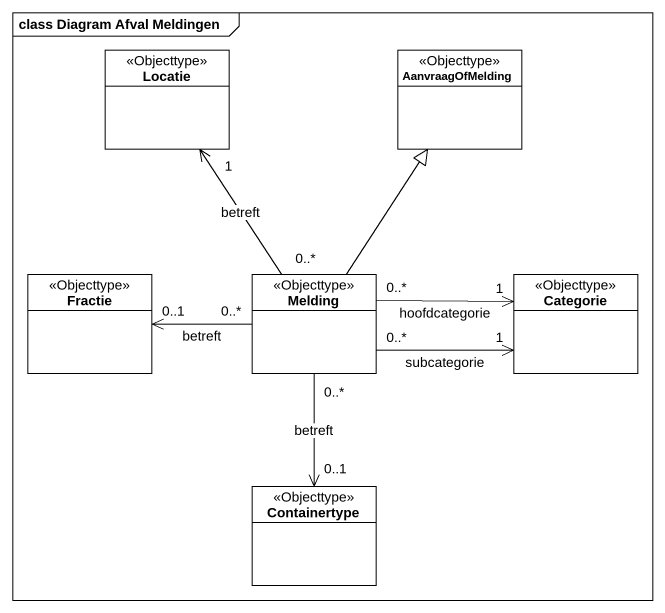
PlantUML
@startuml
mainframe class Diagram Afval Meldingen
hide circle
hide empty members
class Locatie <<Objecttype>>
class AanvraagOfMelding <<Objecttype>>
class Fractie <<Objecttype>>
class Melding <<Objecttype>>
class Categorie <<Objecttype>>
class Containertype <<Objecttype>>
Melding "0..*" -up-> "1" Locatie : betreft
Melding -up-|> AanvraagOfMelding
Melding "0..*" -left-> "0..1" Fractie : betreft
Melding "0..*" -right-> "1" Categorie : subcategorie
Melding "0..*" -right-> "1" Categorie : hoofdcategorie
Melding "0..*" --> "0..1" Containertype : betreft
@enduml
